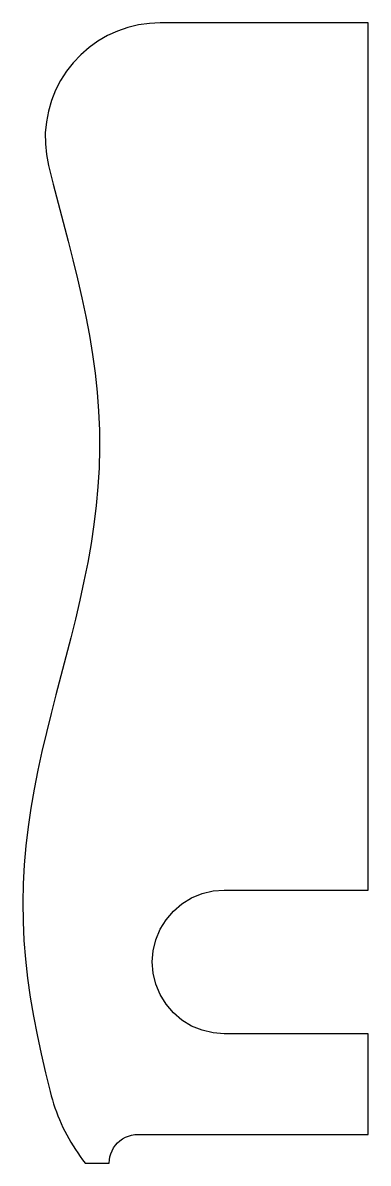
# Model space of a CAD drawing. Header units: inches. Extents: x 39 to 48, y -0.8 to 29.
import ezdxf

# ---------------------------------------------------------------- set-up
doc = ezdxf.new("R2010")
doc.units = ezdxf.units.IN

msp = doc.modelspace()

# ---------------------------------------------------------------- linework, layer by layer
msp.add_lwpolyline([(48, 0), (48, 2.625), (44.25, 2.625), (43.957, 2.648), (43.671, 2.717), (43.399, 2.829), (43.148, 2.983), (42.924, 3.174), (42.733, 3.398), (42.579, 3.649), (42.467, 3.921), (42.398, 4.207), (42.375, 4.5), (42.398, 4.793), (42.467, 5.079), (42.579, 5.351), (42.733, 5.602), (42.924, 5.826), (43.148, 6.017), (43.399, 6.171), (43.671, 6.283), (43.957, 6.352), (44.25, 6.375), (48, 6.375), (48, 29), (42.583, 29), (42.583, 29), (42.298, 28.986), (42.014, 28.946), (41.736, 28.878), (41.466, 28.784), (41.206, 28.665), (40.958, 28.522), (40.725, 28.355), (40.509, 28.167), (40.312, 27.96), (40.136, 27.735), (39.982, 27.493), (39.851, 27.239), (39.746, 26.973), (39.666, 26.698), (39.613, 26.417), (39.586, 26.132), (39.587, 25.846), (39.616, 25.561), (39.671, 25.28), (39.671, 25.28), (39.795, 24.787), (39.923, 24.294), (40.052, 23.801), (40.18, 23.307), (40.305, 22.814), (40.425, 22.321), (40.538, 21.828), (40.642, 21.335), (40.736, 20.842), (40.817, 20.349), (40.884, 19.856), (40.937, 19.362), (40.974, 18.869), (40.995, 18.376), (41, 17.883), (40.987, 17.39), (40.959, 16.897), (40.914, 16.404), (40.854, 15.911), (40.78, 15.417), (40.693, 14.924), (40.594, 14.431), (40.486, 13.938), (40.369, 13.445), (40.247, 12.952), (40.12, 12.459), (39.991, 11.966), (39.862, 11.472), (39.736, 10.979), (39.614, 10.486), (39.498, 9.993), (39.391, 9.5), (39.294, 9.007), (39.209, 8.514), (39.137, 8.021), (39.079, 7.527), (39.036, 7.034), (39.01, 6.541), (39, 6.048), (39.007, 5.555), (39.03, 5.062), (39.069, 4.569), (39.124, 4.076), (39.194, 3.582), (39.277, 3.089), (39.371, 2.596), (39.477, 2.103), (39.591, 1.61), (39.712, 1.117), (39.712, 1.117), (39.74, 1.01), (39.77, 0.904), (39.803, 0.799), (39.838, 0.695), (39.875, 0.591), (39.914, 0.488), (39.956, 0.386), (40, 0.285), (40.046, 0.185), (40.095, 0.086), (40.145, -0.012), (40.198, -0.109), (40.253, -0.204), (40.31, -0.298), (40.369, -0.391), (40.43, -0.483), (40.493, -0.574), (40.558, -0.663), (40.625, -0.75), (41.25, -0.75), (41.25, -0.75), (41.255, -0.666), (41.269, -0.583), (41.292, -0.502), (41.324, -0.425), (41.365, -0.351), (41.414, -0.282), (41.47, -0.22), (41.532, -0.164), (41.601, -0.115), (41.675, -0.074), (41.752, -0.042), (41.833, -0.019), (41.916, -0.005), (42, 0), (48, 0)], close=True)

doc.saveas('drawing.dxf')
